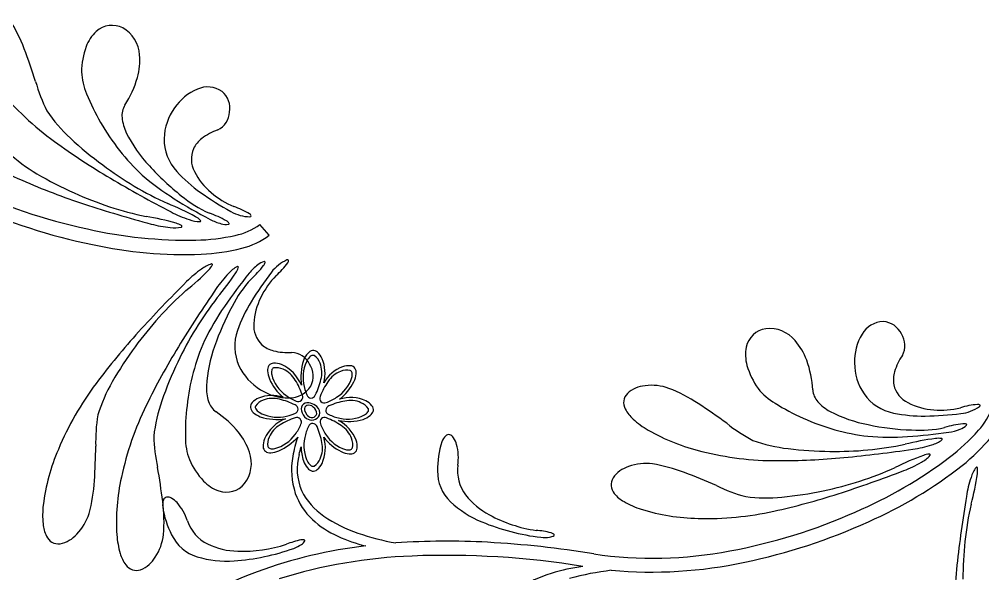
# Model space of a CAD drawing. Extents: x -4 to 4, y -4.07 to 4.07.
# Drawn here: x -1.458 to 0.125, y -2.274 to -1.364 of the extents above; entities that cross this region are included whole.
import ezdxf

# ---------------------------------------------------------------- set-up
doc = ezdxf.new("R2010")
doc.units = 0

msp = doc.modelspace()

# ---------------------------------------------------------------- linework, layer by layer
at = {"color": 7, "linetype": 'CONTINUOUS'}
msp.add_line((-1.047296, -1.718394), (-1.062261, -1.700875), dxfattribs=at)
for centre, radius, start, end in [((-1.687, -1.500902), 0.253279, 20.363961, 32.659514), ((-1.305284, -1.412761), 0.038564, 62.609542, 132.118125), ((-1.289746, -1.430126), 0.061866, 132.006326, 160.107569), ((-1.314548, -1.425928), 0.05456, 3.523154, 60.331791), ((-2.373402, -1.766851), 0.989383, 17.679726, 20.97034), ((-1.231732, -1.451521), 0.123699, 159.932094, 179.565028), ((-1.357979, -1.432326), 0.098372, 343.803077, 365.689067), ((-1.254184, -1.445868), 0.101353, 182.66588, 203.62836), ((-1.167771, -1.393284), 0.272947, 195.533383, 206.35195), ((-1.427227, -1.412445), 0.170418, 327.017507, 343.878276), ((-1.102472, -1.154567), 0.506553, 219.92711, 234.059851), ((-1.034345, -1.361768), 0.336651, 201.745256, 210.644544), ((-1.131818, -1.55775), 0.085561, 112.844515, 145.85841), ((-1.148046, -1.516834), 0.041564, 55.597225, 114.126303), ((-1.147735, -1.510267), 0.036136, 349.987084, 410.113184), ((-1.195565, -1.366385), 0.262523, 214.330991, 227.321827), ((-1.255864, -1.52228), 0.03314, 149.011192, 185.89769), ((-1.128633, -1.563076), 0.091225, 144.212507, 177.956007), ((-1.146756, -1.514646), 0.034658, 295.705694, 356.851949), ((-1.012556, -1.357944), 0.357431, 209.39161, 227.178922), ((-1.215306, -1.518306), 0.073892, 185.731483, 205.69767), ((-1.078843, -1.449528), 0.2267, 206.405981, 223.239853), ((-1.099693, -1.636175), 0.095812, 109.529728, 127.34916), ((-1.251323, -1.16389), 0.506532, 232.393419, 246.526617), ((-0.715776, -0.625257), 1.162068, 233.94112, 239.359145), ((-0.993421, -1.155684), 0.554484, 226.724426, 233.838047), ((-1.142312, -1.561107), 0.077498, 179.050221, 223.012167), ((-1.129288, -1.597405), 0.047038, 127.341756, 154.040474), ((-1.296485, -1.390793), 0.262523, 226.797281, 239.788116), ((-1.131587, -1.593687), 0.043406, 157.125868, 207.903679), ((-0.98213, -1.154174), 0.562426, 233.00011, 245.678634), ((-0.931451, -1.322575), 0.421129, 222.085058, 231.865694), ((-1.024307, -1.455248), 0.236017, 222.261324, 234.93048), ((-1.074654, -1.566526), 0.106463, 206.482334, 230.385937), ((-0.987992, -0.563567), 1.162069, 246.407438, 251.825463), ((-1.144591, -1.141427), 0.554481, 239.190681, 246.304303), ((-0.161573, 0.320743), 2.258445, 239.493823, 242.387793), ((-0.958487, -1.271956), 0.457638, 229.531844, 237.674043), ((-1.153845, -0.809804), 0.918774, 244.476366, 257.957846), ((-1.133892, -1.137513), 0.562425, 245.466475, 258.144999), ((-0.719123, -0.88793), 0.91015, 237.868222, 242.15024), ((-1.065044, -1.501625), 0.197876, 230.277245, 246.059697), ((-0.822155, -1.166167), 0.588767, 234.993194, 240.720205), ((-1.055905, -1.549446), 0.131624, 228.83898, 248.070079), ((-1.144728, -0.791148), 0.962291, 245.704713, 258.451095), ((-0.651119, 0.479587), 2.258263, 251.960108, 254.854308), ((-1.358753, -2.035214), 0.396023, 61.188742, 68.52445), ((-1.14709, -1.795237), 0.130637, 58.737595, 71.233554), ((-1.31145, -2.079095), 0.396039, 73.655528, 80.991007), ((-1.122322, -1.517734), 0.184071, 242.144524, 252.146367), ((-1.16156, -1.649916), 0.046333, 248.215116, 270.997128), ((-1.182779, -1.716358), 0.031836, 45.169915, 62.134623), ((-1.199108, -1.838984), 0.165486, 60.429488, 71.039497), ((-1.10685, -1.622386), 0.079633, 241.944825, 256.062269), ((-1.078058, -1.623819), 0.064431, 240.172195, 269.473215), ((-1.081797, -1.688582), 0.005603, 18.961042, 63.475303), ((-1.078404, -1.686303), 0.00196, 262.766479, 346.472296), ((-1.179721, -0.97148), 0.755304, 257.318841, 270.926618), ((-1.192298, -1.522765), 0.184068, 254.610631, 264.612703), ((-1.202076, -1.660299), 0.046333, 260.680765, 283.462777), ((-1.208453, -1.729754), 0.031836, 57.636037, 74.600518), ((-1.191683, -1.704127), 0.001293, 287.73362, 437.884719), ((-1.160872, -1.694955), 0.001293, 275.268227, 425.41875), ((-1.118061, -1.675328), 0.025618, 251.873523, 279.027474), ((-1.123377, -1.706138), 0.012574, 36.340866, 61.832905), ((-1.114236, -1.699417), 0.001228, 279.098898, 396.480811), ((-1.121874, -1.621109), 0.09958, 280.999417, 306.772782), ((-1.173885, -1.403161), 0.323587, 271.1294, 282.676636), ((-1.11938, -1.625843), 0.11731, 283.522633, 307.913531), ((-1.184257, -1.02557), 0.724747, 257.802517, 272.018362), ((-1.171619, -1.434795), 0.315336, 272.342178, 284.634302), ((-1.129003, -1.810238), 0.046334, 106.164409, 128.94574), ((-1.168883, -1.753015), 0.031836, 315.027266, 331.991747), ((-1.141636, -1.767001), 0.001293, 311.745538, 461.899519), ((-1.078424, -1.811431), 0.046335, 116.888407, 139.669738), ((-1.128255, -1.762626), 0.031836, 325.749322, 342.71403), ((-1.098882, -1.771298), 0.001293, 322.473685, 472.626082), ((-1.017818, -1.830819), 0.079633, 127.223577, 141.341249), ((-1.188186, -1.668332), 0.165489, 312.245446, 322.855455), ((-1.049046, -1.786623), 0.025619, 104.255608, 131.409333), ((-1.066106, -1.760423), 0.012574, 321.450759, 346.942797), ((-1.055053, -1.762983), 0.001228, 346.805305, 464.188263), ((-0.991937, -1.818124), 0.064433, 113.811489, 143.111833), ((-1.123111, -1.687951), 0.13064, 312.050865, 324.546595), ((-1.016955, -1.760864), 0.00196, 36.813378, 120.518395), ((-1.020973, -1.760112), 0.005603, 319.807363, 364.322286), ((-1.431106, -1.500267), 0.396033, 308.636053, 315.971532), ((-1.052509, -1.924957), 0.184072, 125.015057, 135.0169), ((-0.981919, -1.909919), 0.184077, 135.737719, 145.739333), ((-1.432934, -1.563083), 0.396038, 319.359974, 326.695453), ((-0.371421, -2.352141), 0.910059, 141.133583, 145.416058), ((-0.576059, -2.137285), 0.588661, 142.563425, 148.291581), ((-0.942184, -1.877685), 0.131631, 135.215085, 154.445501), ((0.407908, -3.398109), 2.258436, 134.772944, 137.666915), ((-0.931678, -1.925223), 0.19788, 137.225046, 153.00727), ((-0.81129, -2.230968), 0.562427, 131.482196, 144.16072), ((0.727267, -3.085703), 2.258632, 145.496652, 148.390393), ((-0.687971, -2.1657), 0.562432, 142.205623, 154.884147), ((-0.742997, -2.094074), 0.457662, 145.610682, 153.752652), ((-0.738177, -2.036886), 0.421145, 151.418884, 161.199291), ((-0.875912, -1.951726), 0.236037, 148.354444, 161.022687), ((-0.966162, -1.869405), 0.106465, 152.898815, 176.802192), ((-1.029197, -1.866962), 0.043406, 175.380835, 226.158646), ((-0.037217, -1.901949), 0.041564, 91.597225, 150.126303), ((-0.040825, -1.896453), 0.036136, 25.987084, 86.113184), ((-0.400771, -2.657722), 1.162023, 137.801439, 143.219694), ((-1.02617, -1.901128), 0.077498, 160.272227, 204.234394), ((-0.225596, -1.910174), 0.038564, 98.609542, 168.118125), ((-0.225352, -1.926271), 0.05456, 39.523154, 96.331791), ((-0.000038, -1.925512), 0.085561, 148.844515, 181.85841), ((-0.037458, -1.899421), 0.034658, 331.705694, 392.851949), ((-0.826662, -2.036455), 0.357443, 156.105939, 173.892795), ((-1.028554, -1.862638), 0.047038, 229.243505, 255.942223), ((-0.256727, -1.956976), 0.098372, 19.803077, 41.689067), ((-0.822539, -2.232843), 0.554466, 143.322972, 150.436822), ((-0.205166, -2.508641), 1.162084, 148.525177, 153.943202), ((-0.923757, -1.978532), 0.226707, 160.044838, 176.878481), ((-1.016695, -1.815327), 0.095813, 255.935048, 273.75448), ((-1.011885, -1.945561), 0.034658, 26.432657, 87.579338), ((-0.953479, -1.939276), 0.040326, 138.560278, 157.765889), ((-0.973139, -1.921475), 0.01381, 100.791394, 139.942879), ((-0.974629, -1.918143), 0.010293, 47.167673, 96.111579), ((-0.988012, -1.932698), 0.030065, 22.362178, 47.321456), ((-0.202819, -1.91509), 0.061866, 168.006326, 196.107569), ((-0.698677, -2.169637), 0.554469, 154.046179, 161.160029), ((-1.03949, -1.938874), 0.010293, 92.16811, 141.109827), ((-1.03866, -1.958627), 0.030064, 67.364361, 92.323413), ((-0.898464, -1.952322), 0.096583, 162.958763, 187.449358), ((-1.011054, -1.949972), 0.036137, 333.171715, 393.297602), ((-1.01566, -1.945049), 0.06034, 344.87089, 383.220012), ((-0.324437, -1.981595), 0.170418, 3.017507, 19.878276), ((0.00567, -1.927949), 0.091225, 180.212507, 213.956007), ((0.072049, -1.970076), 0.095812, 145.529728, 163.34916), ((-1.014382, -1.893911), 0.091226, 205.328766, 239.072265), ((-1.03608, -1.940176), 0.013811, 145.789565, 184.941495), ((-1.009593, -1.938862), 0.040325, 183.560196, 202.76649), ((-1.052622, -1.988454), 0.062982, 22.016092, 66.084701), ((-0.906083, -1.989902), 0.059006, 110.206595, 150.445498), ((-0.916236, -1.9628), 0.030065, 84.928957, 109.888461), ((-0.914461, -1.943108), 0.010294, 36.137682, 85.080056), ((-0.944323, -1.941663), 0.040325, 334.485327, 353.69162), ((-0.917928, -1.944246), 0.01381, 352.308882, 391.46059), ((-0.143309, -1.898299), 0.123699, 195.932094, 215.565028), ((0.025318, -1.956106), 0.047038, 163.341756, 190.040474), ((-0.926394, -2.266097), 0.506549, 143.101077, 157.233818), ((-1.077848, -2.091174), 0.262511, 149.838953, 162.830246), ((-0.969201, -1.920085), 0.084853, 203.903024, 229.416792), ((-0.98364, -1.92114), 0.084662, 308.099775, 333.411842), ((-1.0763, -1.969298), 0.073892, 177.586873, 197.55306), ((-1.015202, -1.900063), 0.085563, 237.425742, 270.439412), ((-1.013935, -1.944063), 0.041565, 269.157801, 327.686665), ((-0.443509, -1.993317), 0.021376, 135.154341, 209.415521), ((-0.425606, -2.014764), 0.049262, 94.64472, 132.151487), ((-0.419021, -2.050367), 0.08536, 70.432607, 97.115499), ((-0.482603, -2.205849), 0.253279, 56.363961, 68.659514), ((-0.164796, -1.906922), 0.101353, 218.66588, 239.62836), ((-0.121241, -1.969729), 0.03314, 185.011192, 221.89769), ((0.021272, -1.95445), 0.043406, 193.125868, 243.903679), ((-0.975883, -2.077946), 0.26252, 160.562347, 173.553411), ((-1.115126, -1.98168), 0.03314, 197.386762, 234.273706), ((-1.067609, -2.000445), 0.010293, 137.167892, 186.11136), ((-1.053055, -2.013827), 0.030064, 112.361725, 137.321909), ((-1.042389, -2.04044), 0.058734, 72.167039, 112.107249), ((-0.983624, -2.00695), 0.013433, 70.922596, 123.080497), ((-0.913611, -2.045416), 0.060334, 65.52372, 107.148254), ((-0.901373, -2.017727), 0.030065, 39.928588, 64.888093), ((-0.090765, -1.942675), 0.073892, 221.731483, 241.69767), ((-0.006555, -1.934396), 0.077498, 215.050221, 259.012167), ((0.051367, -1.899012), 0.106463, 242.482334, 266.385937), ((-0.794531, -2.221633), 0.506552, 153.824486, 167.957227), ((-0.848179, -2.041555), 0.336671, 172.640225, 181.539056), ((-1.229115, -2.150311), 0.17042, 39.406289, 56.267059), ((-1.064277, -1.998955), 0.013811, 190.790677, 229.941717), ((-1.046477, -1.979297), 0.040324, 228.559263, 247.765556), ((-0.982994, -2.003778), 0.011347, 134.567595, 194.720415), ((-0.973278, -2.002366), 0.021131, 191.725726, 232.943519), ((-0.982773, -2.004173), 0.006418, 114.121255, 188.346803), ((-0.968289, -2.000131), 0.021419, 193.42589, 223.153374), ((-0.981825, -2.007791), 0.010126, 44.886664, 110.647556), ((-0.984214, -2.016657), 0.022949, 47.077782, 77.465963), ((-0.982914, -2.012019), 0.014059, 0.252547, 54.004855), ((-0.979324, -2.010727), 0.015284, 347.426288, 405.362358), ((-0.889449, -2.003411), 0.01381, 307.309156, 346.461531), ((-0.886194, -2.005059), 0.010294, 351.140425, 400.08258), ((-0.411894, -1.978127), 0.056422, 207.083616, 228.322881), ((-0.881594, -2.824463), 0.989383, 53.679726, 56.97034), ((-0.036375, -1.709666), 0.336651, 237.745256, 246.644544), ((-0.020791, -1.80682), 0.2267, 242.405981, 259.239853), ((0.056496, -1.874173), 0.131624, 264.83898, 284.070079), ((0.127198, -2.12662), 0.130637, 94.737595, 107.233554), ((0.082289, -1.947364), 0.064431, 276.172195, 305.473215), ((0.117331, -2.001956), 0.005603, 54.961042, 99.475303), ((0.045249, -1.970926), 0.09958, 316.999417, 342.772782), ((0.118737, -1.998118), 0.00196, 298.766479, 382.472296), ((-1.059209, -2.057278), 0.272955, 170.808999, 181.627338), ((-1.034497, -1.932524), 0.0884, 252.053622, 279.230848), ((-0.997005, -2.078685), 0.063351, 111.590879, 155.987746), ((-0.977435, -2.007347), 0.014654, 234.180483, 332.759704), ((-0.977172, -2.00917), 0.008772, 219.767362, 341.473465), ((-0.916902, -1.933674), 0.090519, 259.612265, 285.418442), ((-0.96114, -2.076667), 0.060751, 20.623057, 62.643432), ((-0.906285, -1.982922), 0.040323, 289.483752, 308.690728), ((-0.351554, -1.912754), 0.145381, 227.692474, 239.895472), ((-0.020996, -1.693765), 0.357431, 245.39161, 263.178922), ((0.026692, -1.779393), 0.236017, 258.261324, 270.93048), ((0.020319, -1.4267), 0.588767, 270.993194, 276.720205), ((-0.257854, -1.746801), 0.335953, 240.266741, 256.469752), ((-0.125795, -1.813589), 0.272947, 231.533383, 242.35195), ((0.02383, -1.617478), 0.421129, 258.085058, 267.865694), ((0.020995, -1.840857), 0.197876, 266.277245, 282.059697), ((0.110829, -2.192587), 0.165486, 96.429488, 107.039497), ((0.058154, -1.963129), 0.079633, 277.944825, 292.062269), ((-0.124935, -1.825174), 0.323587, 307.1294, 318.676636), ((0.080203, -2.012549), 0.025618, 287.873523, 315.027474), ((0.094012, -2.040599), 0.012574, 72.340866, 97.832905), ((0.097457, -2.029788), 0.001228, 315.098898, 432.480811), ((-0.963889, -2.041172), 0.272952, 181.532516, 192.350855), ((-1.083374, -2.051207), 0.101356, 179.655213, 200.617239), ((-1.173366, -2.104674), 0.098374, 17.594787, 39.480778), ((-1.027126, -2.064477), 0.030063, 157.362493, 182.322677), ((-1.067902, -1.990173), 0.090187, 293.953983, 318.575078), ((-0.786423, -2.121888), 0.225664, 161.382097, 169.699395), ((-1.015174, -2.068123), 0.060338, 335.525672, 377.147102), ((-0.890899, -1.9981), 0.084655, 218.098823, 243.41338), ((-0.932553, -2.065498), 0.030065, 354.930156, 379.889886), ((-0.740019, -2.065712), 0.024642, 133.851505, 160.947828), ((-0.752119, -2.053106), 0.007169, 75.981404, 133.906946), ((-0.754391, -2.05755), 0.012084, 31.735747, 70.627009), ((-0.774686, -2.071611), 0.036763, 15.207768, 33.736625), ((-0.164092, -1.808164), 0.262523, 250.330991, 263.321827), ((-0.027795, -1.592419), 0.457638, 265.531844, 273.674043), ((0.097014, -2.445177), 0.396023, 97.188742, 104.52445), ((-0.05987, -1.141041), 0.91015, 273.868222, 278.15024), ((0.030075, -2.017558), 0.046333, 284.215116, 306.997128), ((0.051961, -2.083783), 0.031836, 81.169915, 98.134623), ((0.057104, -2.053591), 0.001293, 311.268227, 461.41875), ((-0.104508, -1.849434), 0.315336, 308.342178, 320.634302), ((-1.084931, -2.203015), 0.335967, 156.69116, 172.893487), ((-2.321393, -2.056075), 0.989379, 356.190848, 359.481463), ((-1.046879, -2.065306), 0.010294, 182.170021, 231.111519), ((-1.045576, -2.061897), 0.01381, 235.789342, 274.941718), ((-1.04689, -2.035413), 0.040321, 273.559691, 292.767577), ((-2.343001, -1.750611), 1.384535, 346.294231, 346.836706), ((-0.921497, -2.064521), 0.073361, 181.082368, 199.407429), ((-0.912862, -2.067272), 0.010294, 306.13988, 355.083348), ((-0.624343, -2.103263), 0.146257, 161.835565, 180.8154), ((-0.822863, -2.084073), 0.086523, 351.880492, 374.802055), ((-0.1244, -1.518887), 0.554484, 262.724426, 269.838047), ((-0.116153, -1.511028), 0.562426, 269.00011, 281.678634), ((-0.319243, 0.164516), 2.258445, 275.493823, 278.387793), ((-0.015876, -1.887556), 0.184071, 278.144524, 288.146367), ((-1.064988, -2.037137), 0.1237, 203.719683, 223.352617), ((-1.130942, -2.093384), 0.05456, 322.952488, 379.761341), ((-0.884221, -2.10338), 0.126136, 170.027523, 198.027848), ((-0.912269, -2.102437), 0.088862, 164.47842, 203.345413), ((-0.952675, -2.075447), 0.040324, 199.484982, 218.69173), ((-0.911417, -2.037411), 0.040324, 244.485213, 263.691734), ((-0.913999, -2.063805), 0.013811, 262.308388, 301.460319), ((-0.213281, -1.582081), 0.506553, 255.92711, 270.059851), ((-0.211558, -0.926566), 1.162068, 269.94112, 275.359145), ((-0.383393, -1.479367), 0.755304, 293.318841, 306.926618), ((0.161076, -2.452874), 0.396039, 109.655528, 116.991007), ((0.003399, -2.049773), 0.046333, 296.680765, 319.462777), ((0.039064, -2.109711), 0.031836, 93.636037, 110.600518), ((0.037569, -2.079122), 0.001293, 323.73362, 473.884719), ((-2.204265, -2.274844), 0.989394, 6.914213, 10.204828), ((-0.973164, -2.092284), 0.013811, 217.3076, 256.459976), ((-0.974812, -2.09554), 0.010294, 261.140097, 310.082908), ((-0.987481, -2.080361), 0.030065, 309.930444, 334.889948), ((-0.671376, -2.105072), 0.066414, 172.403834, 216.939718), ((-0.442139, -2.145411), 0.049262, 107.111998, 144.618542), ((-0.428026, -2.178751), 0.085359, 82.898939, 109.582057), ((-0.456547, -2.3443), 0.253285, 68.830484, 81.125808), ((-0.248724, -1.586753), 0.562425, 281.466475, 294.144999), ((-0.355269, -1.525793), 0.724747, 293.802517, 308.018362), ((-0.06953, -1.932758), 0.184068, 290.610631, 300.612703), ((0.150649, -2.128125), 0.046334, 142.164409, 164.94574), ((0.115014, -2.10057), 0.001293, 347.745538, 497.899519), ((0.084751, -2.105271), 0.031836, 351.027266, 367.991747), ((-0.962046, -2.18915), 0.335962, 167.414423, 183.617206), ((-0.702333, -2.106451), 0.068261, 179.071061, 226.585242), ((-0.464252, -2.128335), 0.021375, 147.6201, 221.881074), ((-0.712595, -3.034441), 0.989374, 66.145686, 69.436301), ((-0.808661, 0.005276), 2.258263, 287.960108, 290.854308), ((0.279964, -2.175973), 0.184072, 161.015057, 171.0169), ((-0.275954, -2.054924), 0.396033, 344.636053, 351.971532), ((-1.587082, -2.107652), 0.253278, 344.501587, 356.797139), ((-1.109819, -2.079723), 0.061867, 223.176532, 251.277775), ((-1.117228, -2.101816), 0.038565, 251.166616, 320.674781), ((-0.192827, -1.88426), 0.272947, 243.999995, 254.818563), ((-1.214006, -2.155383), 0.007169, 102.383247, 160.308144), ((-1.214064, -2.160374), 0.012084, 58.14108, 97.032565), ((-1.22599, -2.181991), 0.036762, 41.608915, 60.137999), ((-0.903957, -2.107257), 0.106196, 199.3348, 227.11248), ((-0.898338, -2.091497), 0.106084, 205.789247, 236.26907), ((-0.630161, -2.07169), 0.119432, 217.857129, 242.473466), ((-0.436662, -2.106679), 0.056421, 219.549813, 240.789305), ((-0.231391, -1.88723), 0.262523, 262.797281, 275.788116), ((-0.468045, -1.036663), 1.162069, 282.407438, 287.825463), ((-0.255079, -1.596208), 0.554481, 275.190681, 282.304303), ((2.327363, -2.509365), 2.258436, 170.772944, 173.666915), ((-1.273941, -2.178498), 0.145379, 173.266218, 185.469445), ((-1.197561, -2.161293), 0.024644, 160.254295, 187.350392), ((-1.473168, -2.188887), 0.253279, 355.224717, 367.520498), ((-1.077257, -2.143489), 0.146255, 188.238347, 207.218409), ((-1.263599, -2.214577), 0.086522, 18.283552, 41.205342), ((-0.637709, -2.039018), 0.161659, 226.373355, 248.182129), ((-0.391856, -2.029824), 0.145377, 240.158341, 252.361567), ((0.654982, -2.281755), 0.562427, 167.482196, 180.16072), ((-1.424525, -2.149986), 0.085361, 316.045159, 342.727825), ((-0.829028, -1.991907), 0.227408, 235.679444, 251.479915), ((-0.575036, -1.97421), 0.231386, 241.524156, 261.649775), ((-0.336188, -1.847558), 0.335949, 252.732935, 268.936174), ((-0.328224, -1.677116), 0.506532, 268.393419, 282.526617), ((-0.457489, -1.333358), 0.918774, 280.476366, 293.957846), ((-1.362438, -2.187595), 0.056421, 184.838932, 206.078197), ((-1.118576, -2.166023), 0.066414, 198.806586, 243.34225), ((-0.870119, -2.069862), 0.156625, 227.352696, 245.792068), ((-0.557903, -1.852153), 0.364829, 247.453479, 263.253722), ((-0.46108, -1.312906), 0.962291, 281.704713, 294.451095), ((-1.393549, -2.20379), 0.021376, 203.745958, 278.006726), ((-1.399979, -2.176602), 0.049262, 281.009184, 318.515728), ((-1.152312, -2.200232), 0.145379, 183.989401, 196.192627), ((-1.30557, -2.200237), 0.08536, 326.768655, 353.451773), ((-1.145692, -2.181024), 0.068261, 205.474088, 252.98827), ((-0.829144, -1.981986), 0.253579, 245.489695, 256.533495), ((-0.764219, -1.809661), 0.420817, 250.994511, 259.7494), ((-0.617373, -2.33473), 0.131876, 75.41885, 86.202431), ((-0.595086, -2.155446), 0.059283, 264.506765, 278.141262), ((-0.587052, -2.201582), 0.012554, 271.651121, 309.841573), ((-0.587514, -2.220338), 0.013652, 54.476619, 75.833579), ((-0.580277, -2.210506), 0.001456, 330.562896, 421.475796), ((-1.096506, -2.117797), 0.119431, 244.259875, 268.87644), ((-1.090477, -2.00599), 0.231367, 267.926704, 288.053914), ((-0.796922, -3.010505), 0.787222, 96.658192, 110.048086), ((-0.968086, -2.347705), 0.13187, 101.821004, 112.605041), ((-1.027843, -2.177223), 0.059277, 290.909607, 304.545245), ((-0.992207, -2.231972), 0.013651, 80.880697, 102.238566), ((-1.000134, -2.214969), 0.012554, 298.054667, 336.246233), ((-0.990097, -2.219949), 0.001456, 356.967543, 447.877324), ((-0.754565, -3.424431), 1.203642, 86.842061, 94.027576), ((-0.777551, -3.846884), 1.62672, 80.679053, 86.853356), ((-1.237569, -2.225636), 0.056423, 195.561774, 216.801039), ((-1.276501, -2.221821), 0.049262, 291.732626, 329.239393), ((-1.117795, -2.091888), 0.161659, 252.776121, 274.584896), ((-1.129407, -1.889038), 0.364818, 273.856166, 289.656865), ((-0.779575, -3.089954), 0.84544, 92.21869, 107.287729), ((-0.756886, -3.647662), 1.403609, 80.773173, 92.2628), ((-0.416445, -1.581607), 0.667218, 261.585578, 280.886768), ((-1.265125, -2.247338), 0.021376, 214.46919, 288.73037), ((-0.488583, -2.579983), 0.320697, 97.749451, 107.246859), ((-0.419814, -1.538648), 0.732891, 264.886794, 282.125905), ((1.237939, -2.38571), 1.162023, 173.801439, 179.219694), ((-0.859776, -2.834701), 0.600525, 110.164579, 124.741335), ((-0.525505, -2.466498), 0.201375, 106.787514, 123.911765), ((-0.424543, -2.763544), 0.498615, 96.97943, 104.998939)]:
    msp.add_arc(centre, radius, start, end, dxfattribs=at)
at = {"color": 2, "linetype": 'CONTINUOUS'}
for centre, radius, start, end in [((-0.932293, -1.951987), 0.059268, 149.546107, 189.946967), ((-0.967914, -1.932218), 0.018568, 122.852848, 146.419525), ((-0.975149, -1.921118), 0.005319, 67.857038, 122.245679), ((-0.987454, -1.936923), 0.025191, 18.780619, 55.385483), ((-1.003063, -1.944349), 0.042407, 344.62512, 381.491074), ((-1.024792, -1.944077), 0.018566, 167.851144, 191.418955), ((-1.037754, -1.941345), 0.005319, 112.854356, 167.242997), ((-1.035279, -1.961222), 0.025192, 63.781688, 100.384318), ((-1.041064, -1.977509), 0.042406, 29.624733, 66.492027), ((-0.914741, -1.981774), 0.042406, 110.758518, 147.626928), ((-0.919739, -1.965228), 0.02519, 76.863951, 113.469038), ((-0.916313, -1.945494), 0.00532, 10.010978, 64.397671), ((-0.929391, -1.947602), 0.018566, 345.830319, 369.399491), ((-0.985622, -1.932868), 0.059268, 194.545389, 234.946693), ((-1.096546, -2.0149), 0.109236, 18.003626, 32.289102), ((-0.919003, -1.951717), 0.072432, 188.341162, 203.709793), ((-1.068742, -1.931555), 0.109247, 333.004799, 347.288905), ((-0.86111, -2.021785), 0.109242, 144.963509, 159.248528), ((-0.967979, -1.934526), 0.059269, 302.304061, 342.704699), ((-1.048828, -2.01327), 0.025191, 108.782365, 145.386781), ((-1.041403, -2.028877), 0.042406, 74.62445, 111.491744), ((-1.0542, -2.094559), 0.109248, 63.004103, 77.287981), ((-0.976426, -1.923293), 0.072416, 233.34145, 248.713275), ((-0.999315, -1.984253), 0.00735, 242.438611, 385.082421), ((-0.978309, -1.978639), 0.00735, 197.441214, 340.080183), ((-0.956766, -1.98651), 0.00735, 152.16813, 294.809973), ((-0.97671, -1.924522), 0.072419, 288.541147, 303.912743), ((-0.904102, -2.098424), 0.10925, 99.962697, 114.246575), ((-0.913732, -2.032203), 0.042408, 65.761946, 102.627453), ((-0.905568, -2.016969), 0.025194, 31.867326, 68.46951), ((-1.064634, -2.000965), 0.00532, 157.857904, 212.244813), ((-1.053535, -1.993731), 0.018567, 212.852714, 236.419618), ((-1.033766, -1.958108), 0.059268, 239.546523, 279.947827), ((-1.007113, -2.004126), 0.00735, 287.444814, 430.083934), ((-0.946797, -2.005834), 0.00735, 107.166405, 249.809307), ((-0.899928, -1.997677), 0.018567, 300.830551, 324.398362), ((-0.88919, -2.005435), 0.00532, 325.007926, 379.396784), ((-0.970858, -2.122354), 0.109227, 108.002099, 122.288945), ((-1.034026, -1.944847), 0.072403, 278.337588, 293.712151), ((-1.001499, -2.025132), 0.00735, 332.443669, 475.082637), ((-0.956264, -2.024968), 0.00735, 62.169609, 204.806611), ((-0.991539, -2.120623), 0.109242, 54.963509, 69.248528), ((-0.917056, -1.947866), 0.072453, 243.544661, 258.909185), ((-0.917969, -1.961144), 0.059271, 257.305331, 297.704857), ((-1.008244, -2.06688), 0.042405, 119.624509, 156.49225), ((-1.062497, -2.002218), 0.072462, 323.343798, 338.706269), ((-0.917684, -2.064658), 0.072386, 153.53612, 168.914333), ((-0.975587, -2.034936), 0.00735, 17.169492, 159.816026), ((-1.068182, -2.077634), 0.109255, 9.963344, 24.246766), ((-0.894264, -2.00502), 0.072431, 198.540593, 213.910136), ((-0.951529, -2.066993), 0.042407, 20.759573, 57.626867), ((-1.024531, -2.061095), 0.025191, 153.781944, 190.385914), ((-1.052887, -2.011434), 0.059273, 284.546821, 324.944571), ((-0.930898, -2.063765), 0.059271, 167.305025, 207.70433), ((-0.90428, -2.013754), 0.059269, 212.304384, 252.70591), ((-0.934981, -2.061995), 0.02519, 346.865242, 383.470106), ((-1.044407, -2.06357), 0.005319, 202.849808, 257.237584), ((-1.041676, -2.050611), 0.018563, 257.85205, 281.422582), ((-1.001956, -2.068001), 0.042407, 335.759972, 372.627266), ((-0.917355, -2.052341), 0.018567, 255.833397, 279.400754), ((-0.915248, -2.06542), 0.00532, 280.011844, 334.396805), ((-0.98672, -2.076168), 0.02519, 301.864036, 338.470017), ((-0.96743, -2.081805), 0.018567, 210.830891, 234.398022), ((-0.975189, -2.092544), 0.00532, 235.005831, 289.391874)]:
    msp.add_arc(centre, radius, start, end, dxfattribs=at)

doc.saveas('drawing.dxf')
